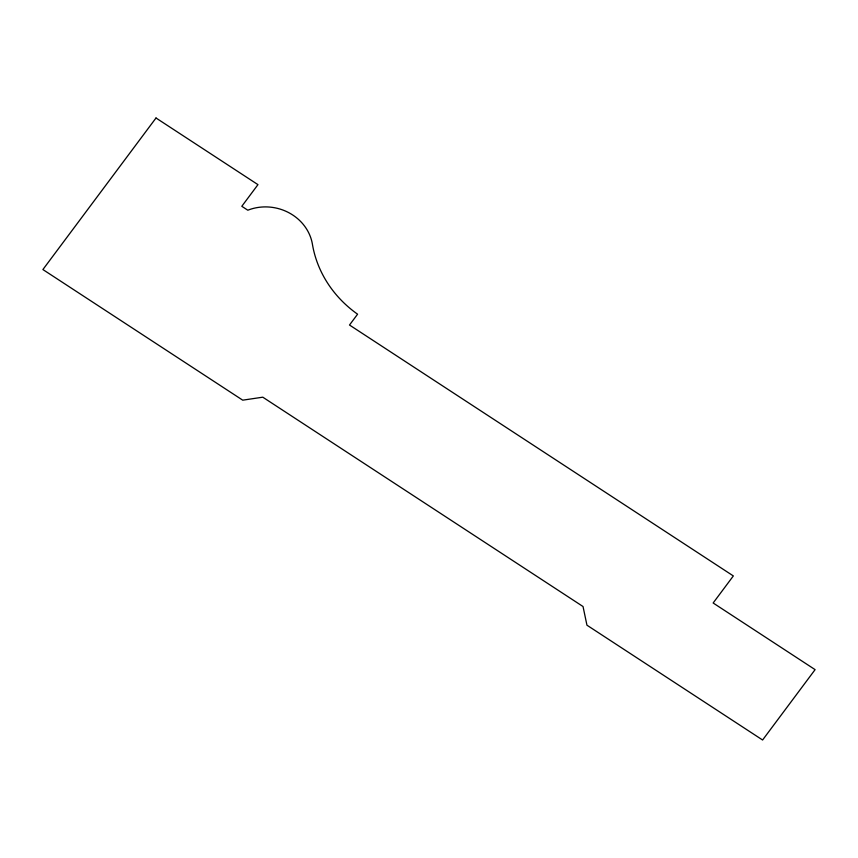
<?xml version="1.0" encoding="UTF-8"?>
<svg xmlns="http://www.w3.org/2000/svg" width="858" height="858" viewBox="0 0 858 858"><rect width="100%" height="100%" fill="white"/><g stroke="black" fill="none" stroke-linecap="round" stroke-linejoin="round"><path stroke-width="1.29" d="M156.006 117.996L42.9 269.551L242.717 400.171L262.795 397.19L583.032 606.531L586.947 625.192L762.59 740.004L815.1 669.637L713.148 602.992L733.343 575.933L349.506 325.021L357.582 314.2A113.889 104.515 11.7 0 1 312.333 243.736A46.096 42.299 11.7 0 0 247.801 210.21L241.806 206.295L257.958 184.642L156.006 117.996"/></g></svg>
